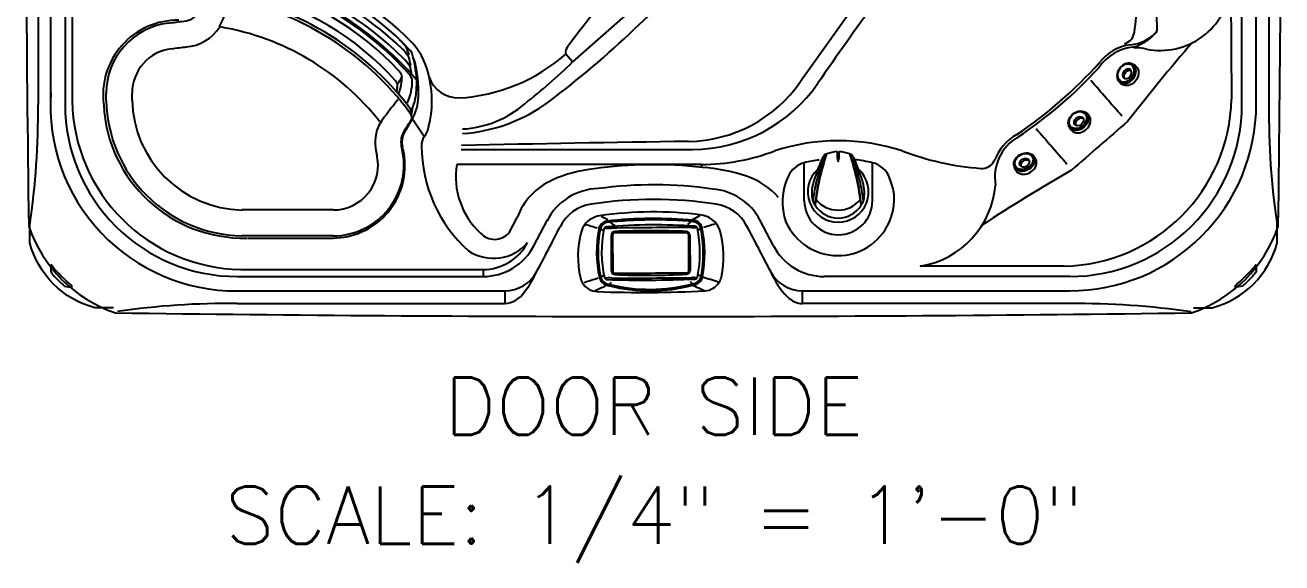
# Model space of a CAD drawing. Extents: x 524 to 612, y 487 to 635.
# Drawn here: x 524.5 to 612.1, y 487.1 to 524.5 of the extents above; entities that cross this region are included whole.
import ezdxf
from ezdxf.enums import TextEntityAlignment as Align

# ---------------------------------------------------------------- set-up
doc = ezdxf.new("R2010")
doc.units = 0
doc.header["$MEASUREMENT"] = 0
doc.layers.add('1', color=4, linetype='Continuous')
doc.layers.add('DIM', color=3, linetype='Continuous')
doc.styles.add('SIMPLEX', font='simplex')

# ---------------------------------------------------------------- blocks, each defined once
blk = doc.blocks.new('2014FW')
at = {"layer": '1', "color": 4, "linetype": 'Continuous'}
for centre, radius, start, end in [((-2.447, -3.458), 8.294, 102.3312, 116.06141), ((-4.125, 3.589), 1.059, 81.08972, 95.07356), ((-4.389, 1.904), 2.765, 73.54026, 81.08972), ((-9.486, -15.873), 21.258, 43.25332, 73.94226), ((-4.462, 0.354), 3.986, 114.11453, 147.5268), ((-10.636, -17.921), 22.429, 40.64649, 77.97167), ((-7.602, 2.509), 0.181, 86.55721, 132.83255), ((-10.58, -17.805), 20.711, 36.85788, 81.70425), ((-3.511, -0.99), 4.269, 120.02958, 126.43562), ((-5.567, 2.549), 0.176, 95.35437, 117.62111), ((-5.488, 1.408), 1.319, 80.87345, 94.17554), ((-9.963, -16.735), 20.002, 41.77554, 76.45464), ((5.408, -1.748), 0.737, 20.42922, 36.80596), ((-2.29, -3.893), 8.725, 3.89992, 15.98039), ((4.464, -3.799), 0.625, 12.00967, 38.53557), ((-0.445, -3.593), 6.866, 353.68388, 2.45339), ((0.708, -3.546), 4.37, 352.20609, 358.36565), ((3.091, -3.984), 3.309, 329.17332, 353.68388), ((5.84, -5.477), 0.18, 332.01579, 32.13508)]:
    blk.add_arc(centre, radius, start, end, dxfattribs=at)
at = {"layer": '1', "color": 3, "linetype": 'Continuous'}
for centre, radius, start, end in [((-3.593, 2.305), 2.19, 94.63661, 106.70112), ((-3.726, 3.568), 0.921, 80.90208, 92.74309), ((-4.249, 0.388), 4.143, 71.89107, 80.71785), ((-4.138, 0.495), 3.696, 117.79663, 142.94882), ((-5.774, 3.597), 0.188, 94.77001, 117.79663), ((-5.655, 2.174), 1.616, 79.83883, 94.77001), ((-4.596, 1.998), 2.119, 103.26319, 114.69901), ((-10.358, -17.408), 21.753, 41.56906, 76.74564), ((-4.978, 3.621), 0.452, 89.38974, 103.26319), ((-5.187, 0.626), 3.454, 72.53699, 86.46147), ((-3.789, 1.018), 3.336, 99.8097, 109.92267), ((-4.275, 3.83), 0.483, 82.44813, 99.8097), ((-4.87, -0.657), 5.009, 77.55232, 82.44813), ((-10.588, -17.807), 22.661, 44.74821, 73.49579), ((-10.453, -17.617), 22.844, 45.89991, 73.04126), ((-3.672, 0.315), 3.366, 118.79334, 139.82722), ((8663.638, -5431.323), 10231.576, 147.9164281, 147.9197202), ((-5.19, 2.995), 0.289, 92.76077, 110.86782), ((-5.144, 2.03), 1.256, 77.64284, 92.76077), ((-10.045, -16.905), 20.814, 42.94554, 75.61643), ((2.301, -3.619), 4.245, 38.45734, 46.3547), ((3.211, -3.416), 3.138, 34.33347, 44.63761), ((4.966, -1.53), 0.859, 25.17799, 39.90888), ((4.092, -1.941), 1.825, 10.64555, 25.17799), ((5.325, -1.968), 0.575, 20.30656, 33.93142), ((3.149, -4.2), 3.326, 33.47266, 44.85984), ((2.764, -2.827), 3.277, 8.54611, 18.85063), ((4.877, -2.962), 1.204, 21.89838, 29.69721), ((3.976, -3.078), 2.096, 3.44228, 15.66197), ((21048.959, -11840.296), 24144.376, 150.6419152, 150.6433103), ((1.865, -3.043), 3.534, 339.29644, 359.23017), ((4.479, -3.387), 0.973, 19.67633, 42.94554), ((5.289, -3.089), 0.11, 359.23017, 15.90621), ((2.576, -3.428), 3.533, 334.59296, 1.14817), ((4.96, -3.735), 1.222, 23.73592, 38.47587), ((5.75, -3.388), 0.36, 4.81664, 23.73592)]:
    blk.add_arc(centre, radius, start, end, dxfattribs=at)
blk = doc.blocks.new('2014VFL')
at = {"layer": '1', "color": 4, "linetype": 'Continuous'}
for centre, radius, start, end in [((-7.828, 2.332), 0.358, 83.31712, 150.68026), ((-10.401, -17.516), 20.372, 35.96889, 82.62581), ((226.788, -127.226), 268.369, 151.09146, 151.31097), ((-36.244, 14.502), 32.17, 334.33602, 338.00705), ((-7341.139, 60374.469), 60817.036, 276.9227358, 276.9237486), ((-9.878, 2.427), 1.489, 275.03006, 326.53591), ((-10.221, -4.075), 4.925, 96.923, 180), ((-9.784, 2.136), 2.992, 273.72195, 328.24341), ((-7341.139, 60374.469), 60818.836, 276.9227358, 276.9237486), ((-10.221, -4.075), 3.125, 96.923, 180), ((-12862.07, -4.202), 12846.924, 359.9983045, 0.0005652), ((-12862.07, -4.202), 12848.724, 359.9983045, 0.0005652), ((-5.512, -4.385), 9.636, 181.17126, 268.82879), ((-5.512, -4.385), 7.836, 181.17126, 268.82879), ((42.07, -34.578), 47.579, 140.7276, 142.64219), ((6.395, -7.533), 2.814, 140.09865, 197.93262), ((-239.328, 150.646), 291.137, 327.25698, 327.46001), ((5.789, -5.766), 0.367, 329.36955, 35.92134), ((6.857, -7.49), 1.469, 152.96431, 196.16099), ((0.668, -9.094), 4.925, 270, 14.04854), ((0.668, -9.094), 3.125, 270, 14.04854), ((-4.114, -101654760.001), 101654747.782, 89.99999730443, 90.00000089852), ((-4.114, -101654760.001), 101654745.982, 89.99999730443, 90.00000089852)]:
    blk.add_arc(centre, radius, start, end, dxfattribs=at)
at = {"layer": '1', "color": 3, "linetype": 'Continuous'}
blk.add_arc((-10.163, -17.114), 17.901, 38.08699, 80.47979, dxfattribs=at)
blk = doc.blocks.new('2014DV')
at = {"layer": '1', "color": 4, "linetype": 'Continuous'}
for p, q in [((-0.809, 2.634), (-0.83, 2.634)), ((0.809, 2.634), (0.83, 2.634))]:
    blk.add_line(p, q, dxfattribs=at)
at = {"layer": '1', "color": 3, "linetype": 'Continuous'}
for centre, radius, start, end in [((14.921, -2.715), 16.638, 161.20382, 173.77239), ((15.559, -2.872), 17.268, 161.35772, 173.54387), ((-18.175, 1.519), 18.155, 2.26488, 4.04802), ((19.002, 1.473), 18.984, 175.98773, 177.71702), ((-15.545, -2.869), 17.254, 6.45111, 18.6473), ((-14.924, -2.715), 16.638, 6.22761, 18.79618), ((15.772, -3.498), 17.797, 161.356, 166.75319), ((2.626, 0.937), 3.923, 154.9337, 161.356), ((0.36, 2.242), 0.394, 180.75921, 192.15364), ((0, 2.165), 0.0256, 192.15364, 347.84636), ((-0.347, 2.239), 0.38, 347.84636, 358.58178), ((-2.63, 0.937), 3.923, 18.644, 25.0663), ((-15.776, -3.498), 17.797, 13.24681, 18.644), ((10.632, -2.289), 12.517, 166.75319, 172.40827), ((-10.636, -2.289), 12.517, 7.59173, 13.24681), ((0, 0.708), 1.986, 218.95806, 321.35227)]:
    blk.add_arc(centre, radius, start, end, dxfattribs=at)
at = {"layer": '1', "color": 4, "linetype": 'Continuous'}
for centre, radius, start, end in [((-2.484, 6.434), 4.134, 292.48684, 293.57767), ((0.09, 0.193), 2.613, 93.40126, 109.99587), ((0, 2.823), 0.0684, 198.36573, 341.63427), ((-0.09, 0.193), 2.612, 70.00373, 86.60007), ((0.158, 0.886), 1.882, 66.63131, 69.20275), ((13.837, -4.085), 16.275, 157.36772, 163.014), ((0.317, 1.551), 1.627, 140.14331, 157.36772), ((-0.87, 2.535), 0.0857, 112.48684, 136.56996), ((0.871, 2.548), 0.0736, 39.21025, 62.77984), ((-0.321, 1.551), 1.627, 22.63228, 39.85669), ((-13.841, -4.085), 16.275, 16.986, 22.63228), ((0, 0), 2.119, 132.47921, 47.06814), ((0.698, -0.072), 2.536, 163.014, 192.84824), ((-0.702, -0.072), 2.536, 347.15176, 16.986), ((-0.268, 0.036), 1.65, 203.98618, 215.0096), ((0.264, 0.036), 1.65, 324.9904, 336.01382), ((0, 0.051), 1.877, 211.52152, 328.47848)]:
    blk.add_arc(centre, radius, start, end, dxfattribs=at)
blk = doc.blocks.new('2014BFB2')
at = {"layer": '1', "color": 4}
for p, q in [((-0.758, 0.92), (-0.808, 0.714)), ((0.811, 0.701), (0.758, 0.92))]:
    blk.add_line(p, q, dxfattribs=at)
for centre, major_axis, ratio, start_param, end_param in [((0.001, 0.671), (-0.811, 0.009), 0.83229, 5.951544, 9.787217), ((0, 0.631), (-0.368, -0.003), 0.772477, 3.384368, 6.027652)]:
    blk.add_ellipse(centre, major_axis=major_axis, ratio=ratio, start_param=start_param, end_param=end_param, dxfattribs=at)
blk.add_ellipse((0, 0.82), major_axis=(-0.771, 0.004), ratio=0.780678, dxfattribs=at)
at = {"layer": '1', "color": 3}
blk.add_ellipse((0, 0.83), major_axis=(-0.712, 0.004), ratio=0.781405, start_param=5.484796, end_param=10.248405, dxfattribs=at)
for centre, major_axis, ratio in [((0, 0.875), (-0.676, 0.004), 0.770534), ((0, 0.772), (-0.368, -0.003), 0.772477)]:
    blk.add_ellipse(centre, major_axis=major_axis, ratio=ratio, dxfattribs=at)
blk = doc.blocks.new('2014CH')
at = {"layer": '1', "color": 3, "linetype": 'Continuous'}
for p, q in [((-2.503, -0.003), (-2.503, 0.096)), ((2.503, -0.003), (2.503, 0.095)), ((-2.652, -0.154), (-2.733, -0.155)), ((2.652, -0.152), (2.733, -0.152)), ((-2.635, -2.663), (-2.717, -2.664)), ((-2.483, -2.912), (-2.483, -2.812)), ((2.52, -2.784), (2.521, -2.884)), ((2.669, -2.633), (2.752, -2.633)), ((2.833, -3.226), (2.787, -3.228)), ((-2.908, -3.688), (-2.894, -3.692)), ((-2.883, -3.589), (-2.889, -3.588)), ((2.955, -3.648), (2.942, -3.652))]:
    blk.add_line(p, q, dxfattribs=at)
at = {"layer": '1', "color": 2, "linetype": 'Continuous'}
for p, q in [((-2.652, -0.154), (-2.635, -2.663)), ((2.669, -2.633), (2.652, -0.152))]:
    blk.add_line(p, q, dxfattribs=at)
at = {"layer": '1', "color": 4, "linetype": 'Continuous'}
for centre, radius, start, end in [((-3.327, -0.369), 1.575, 98.29053, 142.80095), ((0.166, -24.374), 25.833, 82.51033, 98.27938), ((3.328, -0.323), 1.575, 37.98355, 82.51033), ((1.55, -1.645), 6.613, 165.13287, 192.97786), ((-3.364, -0.341), 1.528, 142.80095, 165.13287), ((4.834, -1.337), 8.25, 168.8473, 192.35688), ((-3.068, 0.231), 0.194, 94.86163, 171.7817), ((0.296, -43.241), 43.796, 86.35052, 94.42769), ((3.072, 0.28), 0.187, 8.04254, 86.35083), ((-4.772, -1.4), 8.209, 348.34416, 11.99146), ((3.363, -0.296), 1.531, 15.68831, 37.98355), ((-1.522, -1.668), 6.605, 347.81065, 15.68831), ((-3.708, -2.857), 1.217, 192.97786, 211.47796), ((-3.675, -2.837), 1.255, 211.47796, 267.77156), ((-3.023, -3.051), 0.209, 194.21982, 266.12466), ((-0.571, 82.671), 85.966, 268.3559, 272.42835), ((3.084, -3.033), 0.185, 266.20483, 352.29308), ((3.712, -2.787), 1.255, 273.01546, 328.8043), ((3.742, -2.805), 1.22, 328.8043, 347.81065), ((-0.519, 75.424), 79.58, 267.69195, 273.09507)]:
    blk.add_arc(centre, radius, start, end, dxfattribs=at)
at = {"layer": '1', "color": 3, "linetype": 'Continuous'}
for centre, radius, start, end in [((-52.76, -97.216), 110.034, 63.10473, 63.37435), ((0.206, -29.198), 30.2, 84.70574, 96.21073), ((0.206, -29.198), 30.1, 84.70574, 96.21073), ((54.205, -96.729), 110.308, 117.40602, 117.71869), ((-76.911, -239.883), 251.108, 73.05212, 73.24422), ((4.49, -1.331), 8.255, 168.69256, 192.42473), ((4.49, -1.331), 8.155, 168.69256, 192.42473), ((-2.934, 0.153), 0.683, 100.69074, 168.69256), ((-2.934, 0.153), 0.583, 100.69074, 168.69256), ((-2.096, 2.832), 2.924, 241.80675, 245.70055), ((-2.887, 3.309), 2.984, 264.67843, 273.32133), ((-1.585, 2.236), 1.949, 230.73072, 242.32186), ((-2.494, -0.143), 0.24, 92.28425, 181.96489), ((2.056, -300.026), 300.394, 89.84509, 90.90918), ((-0.007, -54.904), 55.056, 87.38721, 92.5986), ((2.492, -0.145), 0.241, 358.41473, 87.38721), ((1.583, 2.157), 1.852, 302.86131, 311.59861), ((2.93, 1.654), 1.288, 267.43294, 279.52158), ((2.94, 0.206), 0.569, 11.27844, 84.98246), ((2.94, 0.206), 0.669, 11.27844, 84.98246), ((2.167, 2.616), 2.655, 295.48829, 299.61542), ((-5.094, -1.396), 8.761, 349.19109, 11.27844), ((-5.094, -1.396), 8.861, 349.19109, 11.27844), ((80.951, -241.232), 253.652, 107.54956, 107.73646), ((-1046.657, -7.907), 1043.953, 0.287767, 0.425637), ((1056.566, 6.593), 1053.855, 180.366683, 180.501555), ((-108.997, 318.169), 338.131, 287.97679, 288.15098), ((-2.863, -2.951), 0.725, 192.42473, 254.47243), ((-2.863, -2.951), 0.625, 192.42473, 254.47243), ((-2.358, -4.664), 1.931, 119.46831, 124.93715), ((-2.855, -6.127), 2.984, 87.29426, 95.93716), ((-1.832, -4.566), 1.435, 129.8495, 136.34189), ((-2.474, -2.669), 0.243, 178.74851, 268.04054), ((-1.171, 297.244), 300.394, 269.70641, 270.7705), ((-0.302, 54.997), 57.95, 267.84363, 272.79296), ((2.511, -2.643), 0.241, 272.59606, 2.4535), ((1.87, -4.526), 1.441, 43.41001, 50.48083), ((2.944, -4.409), 1.288, 81.09401, 93.18265), ((2.328, -1.202), 2.426, 283.83171, 290.53822), ((2.914, -2.925), 0.608, 295.38721, 349.19109), ((2.914, -2.925), 0.708, 295.38721, 349.19109), ((2.399, -4.64), 1.949, 56.0866, 61.0999), ((105.791, 323.771), 342.43, 252.641, 252.836), ((-46.374, 90.352), 103.503, 294.24528, 294.68057), ((-2.029, 0.051), 3.841, 254.47243, 256.87424), ((-2.029, 0.051), 3.741, 254.47243, 256.87424), ((-0.055, 7.772), 11.81, 256.05623, 284.64972), ((-0.055, 7.772), 11.71, 256.05623, 284.64972), ((2.328, -1.202), 2.526, 283.83171, 290.53822), ((72.062, 147.616), 166.312, 245.45774, 245.7422)]:
    blk.add_arc(centre, radius, start, end, dxfattribs=at)
at = {"layer": '1', "color": 2, "linetype": 'Continuous'}
for centre, radius, start, end in [((-0.072, -957.729), 957.729, 89.845994, 90.14542), ((-2.502, -0.153), 0.15, 90.26442, 180.39476), ((2.502, -0.153), 0.15, 0.39473, 89.72391), ((-2.485, -2.662), 0.15, 180.3945, 270.44191), ((-37.408, 6738.683), 6741.585, 270.2968204, 270.3393484), ((2.519, -2.634), 0.15, 270.60913, 0.39469)]:
    blk.add_arc(centre, radius, start, end, dxfattribs=at)
blk = doc.blocks.new('2018 VANGUARD NXT')
at = {"layer": '1', "color": 3, "linetype": 'Continuous'}
for p, q in [((0.568, 43.535), (0.568, 14.535)), ((1.454, 14.535), (1.454, 43.535)), ((2.454, 43.535), (2.454, 14.535)), ((84.454, 14.535), (84.454, 43.535)), ((85.454, 14.535), (85.454, 43.535)), ((86.341, 43.535), (86.341, 14.535)), ((44.893, 23.757), (37.817, 17.497)), ((57.886, 22.004), (54.454, 17.19)), ((54.454, 17.19), (53.695, 16.125)), ((26.387, 13.143), (26.386, 13.142)), ((26.561, 13.34), (26.562, 13.343)), ((26.562, 13.343), (26.562, 13.343)), ((26.658, 13.525), (27.489, 12.285)), ((46.793, 10.35), (29.75, 10.35)), ((46.793, 10.146), (46.793, 10.35)), ((67.299, 9.125), (67.299, 9.124)), ((35.121, 4.678), (36.066, 6.481)), ((51.811, 4.678), (50.866, 6.481)), ((15.192, 5.216), (21.126, 5.216)), ((31.578, 3.026), (31.578, 2.535)), ((14.454, 2.535), (31.578, 2.535)), ((72.454, 2.535), (55.354, 2.535)), ((14.454, 1.535), (33.091, 1.535)), ((33.091, 1.535), (33.091, 0.649)), ((53.841, 1.535), (72.454, 1.535)), ((53.841, 0.649), (53.841, 1.535)), ((14.454, 0.649), (33.091, 0.649)), ((72.454, 0.649), (53.841, 0.649))]:
    blk.add_line(p, q, dxfattribs=at)
at = {"layer": '1', "color": 2, "linetype": 'Continuous'}
for p, q in [((2.945, 24.473), (2.945, 14.788)), ((83.69, 22.767), (83.725, 14.911)), ((26.768, 17.559), (26.795, 17.602)), ((37.817, 17.497), (37.339, 18.038)), ((53.965, 7.815), (53.965, 10.469)), ((58.715, 7.815), (58.715, 10.469)), ((33.395, 5.583), (33.949, 6.642)), ((14.708, 3.026), (31.578, 3.026)), ((72.078, 3.264), (62.04, 3.264))]:
    blk.add_line(p, q, dxfattribs=at)
at = {"layer": '1', "color": 4, "linetype": 'Continuous'}
for points in [[(-0.08, 81.033, 0.006666), (-0.08, 6.037, 0.232723), (5.956, 0, 0.006667), (80.953, 0, 0.232724), (86.989, 6.037, 0.006667), (86.989, 81.033, 0.232724), (80.953, 87.07, 0.006667), (5.956, 87.07, 0.232723)], [(2.979, 1.847, -0.052002), (1.482, 3.344, 0.145561), (1.506, 2.782, 0.041549), (2.421, 1.867, 0.138511)], [(83.93, 1.847, 0.052002), (85.427, 3.344, -0.145561), (85.403, 2.782, -0.041549), (84.488, 1.867, -0.138511)]]:
    blk.add_lwpolyline(points, format="xyb", close=True, dxfattribs=at)
for points in [[(5.835, 0.352), (4.586, 0.352, -0.06455), (4.523, 0.361, -0.269989), (-0.005, 4.887, -0.064627), (-0.013, 4.951), (-0.013, 6.2)], [(81.074, 0.352), (82.323, 0.352, 0.06455), (82.386, 0.361, 0.269989), (86.914, 4.887, 0.064627), (86.922, 4.951), (86.922, 6.2)]]:
    blk.add_lwpolyline(points, format="xyb", dxfattribs=at)
at = {"layer": '1', "color": 3, "linetype": 'Continuous'}
for centre, radius, start, end in [((11.113, 3.712), 21.67, 44.04695, 74.24563), ((78.066, -17.717), 51.946, 126.02011, 133.8019), ((42.492, 19.267), 36.06, 0.6275, 5.69303), ((78.767, 23.241), 4.944, 258.70622, 354.06199), ((192.535, -78.038), 166.694, 143.2658, 145.65205), ((10.316, 15.189), 5.218, 89.29491, 187.53808), ((-2.079, 65.851), 63.842, 306.82044, 313.8019), ((76.489, 21.348), 2.663, 274.0559, 320.71107), ((76.796, 20.8), 2.091, 298.17358, 327.02062), ((23.017, 15.546), 4.891, 9.28306, 41.35685), ((77.188, 15.302), 3.238, 95.40564, 146.5237), ((77.102, 15.473), 3.247, 97.51226, 142.48108), ((175.806, -63.691), 125.696, 138.95113, 142.20173), ((76.11, 21.291), 2.872, 285.70226, 305.6318), ((77.1, 19.114), 0.625, 250.0755, 266.46497), ((76.681, 12.793), 5.71, 78.70622, 86.27711), ((26.128, 17.437), 0.686, 15.48812, 31.61866), ((18.85, 15.42), 8.239, 357.50295, 15.48812), ((11.518, 44.198), 37.478, 307.79834, 314.56634), ((51.745, 37.798), 30.546, 303.85334, 318.23111), ((51.197, 38.521), 31.651, 303.90084, 317.379), ((20.717, 14.757), 7.3, 346.3159, 12.48719), ((45.744, 21.618), 9.664, 270.83832, 325.35587), ((46.169, 21.986), 10.584, 270.02687, 325.65205), ((14.368, 14.477), 12.942, 176.18001, 270.38407), ((23.517, 15.217), 3.568, 331.69299, 357.50295), ((-54.866, 14.072), 55.436, 351.75784, 0.4789), ((14.454, 14.535), 12, 179.99973, 270.00027), ((14.906, 14.988), 9.774, 182.83466, 271.32899), ((29.735, 20.063), 7.253, 273.17223, 310.93787), ((29.35, 23.87), 11.399, 273.9662, 306.82044), ((72.455, 14.535), 12, 269.99982, 0.00018), ((72.454, 14.535), 13, 269.99997, 0.00003), ((139.702, 13.93), 53.365, 179.35047, 188.40657), ((49.023, -0.418), 26.358, 147.98056, 150.42731), ((349715.15, -401476.567), 532392.098, 131.05107282, 131.0516303), ((27.277, 11.922), 1.356, 150.42731, 194.84723), ((28.298, 11.672), 1.013, 143.72887, 182.33099), ((25.988, 13.367), 1.852, 323.72887, 349.52002), ((70.452, 9.407), 3.464, 119.21852, 159.72784), ((21.036, 10.267), 5.101, 3.09505, 14.84723), ((37.209, 11.695), 9.923, 180.36902, 227.96851), ((34.638, 24613.367), 24601.968, 269.9893017, 270.0268674), ((80.72, -2368.648), 2380.859, 90.838318, 91.218652), ((56.34, -2.506), 14.504, 72.20284, 107.79716), ((70.468, 9.455), 3.23, 120.18008, 189.61077), ((21.084, 10.27), 5.054, 270.48107, 3.09505), ((46.769, 24.663), 14.313, 270.09448, 291.03488), ((56.34, 0.173), 10.567, 97.27783, 102.98858), ((56.34, 0.173), 10.567, 77.01142, 83.82298), ((67.643, 29.168), 19.14, 248.96512, 265.85255), ((66.33, 11.057), 0.982, 265.85255, 332.70975), ((43.466, -19.547), 29.879, 83.48086, 97.98493), ((54.431, 8.764), 1.768, 105.28855, 154.89137), ((58.344, 8.861), 1.65, 19.334, 77.01142), ((135.196, -98.947), 125.611, 119.90097, 123.2254), ((43.466, -19.625), 28.554, 81.71, 97.76251), ((56.59, 7.752), 4.152, 154.89137, 199.95053), ((56.586, 7.888), 3.647, 334.24068, 24.62807), ((61.056, 9.436), 6.249, 279.0659, 355.22509), ((39.717, 4.529), 4.14, 91.50154, 152.73776), ((43.466, -20.977), 28.889, 81.32992, 98.65918), ((47.279, 4.585), 4.057, 27.85662, 85.71252), ((39.556, 4.697), 2.919, 98.65918, 153.33574), ((47.383, 4.709), 2.906, 28.15996, 81.32992), ((56.286, 7.928), 3.935, 203.86475, 335.62052), ((-65.098, 57.251), 114.188, 331.55051, 333.33574), ((-148.065, -99.913), 224.595, 27.23621, 28.15996), ((32.298, 6.941), 3.138, 236.48665, 319.57401), ((31.578, 6.535), 4, 270.0011, 332.34004), ((55.354, 6.535), 4, 207.66042, 269.99844), ((33.088, 4.052), 2.517, 270.06906, 331.55051), ((29.303, 5.526), 6.567, 321.49031, 335.97803), ((53.841, 4.035), 2.5, 207.17134, 270.00222), ((56.411, 4.771), 5.145, 201.66967, 225.36663), ((61.053, 9.441), 6.255, 279.08198, 281.63591), ((32.974, 2.4), 1.755, 273.82421, 326.74574), ((53.923, 2.251), 1.605, 225.36663, 267.08491), ((13.705, -50.788), 51.442, 89.16526, 98.49938), ((72.922, -54.41), 55.061, 81.64674, 90.4865)]:
    blk.add_arc(centre, radius, start, end, dxfattribs=at)
at = {"layer": '1', "color": 2, "linetype": 'Continuous'}
for centre, radius, start, end in [((124.846, -47.494), 109.538, 138.94789, 142.91925), ((65.963, 21.529), 11.171, 349.91427, 11.65838), ((75.995, 19.699), 0.975, 287.14293, 352.55401), ((37.973, 18.162), 0.646, 142.91925, 191.03054), ((29.164, 27.362), 12.401, 273.48692, 311.24256), ((29.888, 17.18), 2.196, 200.14984, 270.78081), ((-327878.151, -285327.177), 434710.724, 41.02532707, 41.02576081), ((71.833, 15.157), 11.895, 271.18256, 358.81707), ((14.903, 14.984), 11.96, 180.93685, 269.063), ((20.739, 15.165), 6, 346.826, 352.02187), ((97807.757, 84877.385), 129439.697, 220.96742371, 220.96887808), ((35.004, 9.487), 5.325, 170.67794, 227.52115), ((40.153, 1.171), 8.911, 95.39542, 114.92506), ((46.009, -2.219), 12.387, 71.56176, 86.07036), ((38.313, 5.004), 4.661, 113.70322, 159.43331), ((48.323, 4.722), 5.071, 40.91215, 71.56176), ((56.34, 7.824), 2.375, 180.21787, 359.78213), ((32.391, 6.462), 1.334, 222.56117, 318.77645), ((31.578, 6.535), 3.509, 269.99988, 332.34023)]:
    blk.add_arc(centre, radius, start, end, dxfattribs=at)
at = {"layer": '1', "color": 1, "linetype": 'Continuous'}
for name, p in [('2014FW', (20.535, 19.587)), ('2014VFL', (20.467, 19.393)), ('2014DV', (56.323, 8.44)), ('2014CH', (43.256, 5.579))]:
    blk.add_blockref(name, p, dxfattribs=at)
at = {"layer": '1', "color": 1, "linetype": 'Continuous', "xscale": -1, "rotation": 52.42651222515266}
blk.add_blockref('2014BFB2', (77.064, 16.199), dxfattribs=at)
at = {"layer": '1', "color": 1, "linetype": 'Continuous'}
for p, rotation in [((73.603, 12.785), 41.52346318783533), ((69.706, 9.802), 30.38134285647043)]:
    blk.add_blockref('2014BFB2', p, dxfattribs=dict(at, rotation=rotation))

msp = doc.modelspace()

# ---------------------------------------------------------------- block references
at = {"layer": '1'}
msp.add_blockref('2018 VANGUARD NXT', (524.811, 504.482), dxfattribs=at)

# ---------------------------------------------------------------- texts
at = {"layer": 'DIM', "style": 'SIMPLEX'}
for s, p in [('DOOR SIDE', (568.266, 495.981)), ('SCALE: 1/4" = 1\'-0"', (568.338, 488.387))]:
    msp.add_text(s, height=4, dxfattribs=at).set_placement(p, align=Align.CENTER)

doc.saveas('drawing.dxf')
